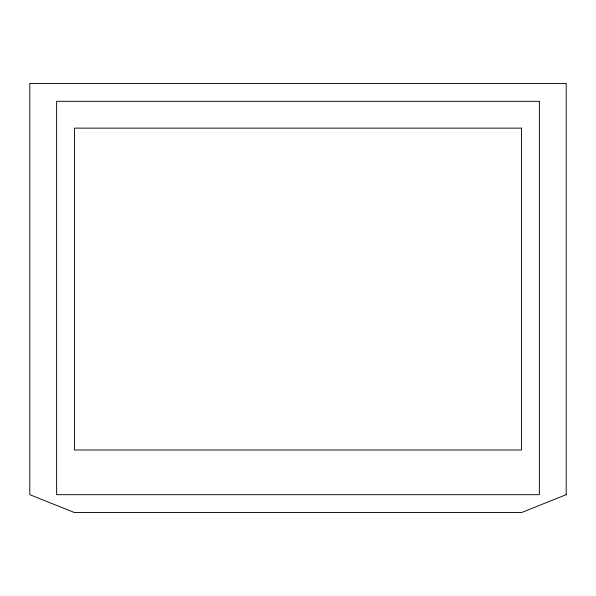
<?xml version="1.0" encoding="UTF-8"?>
<svg xmlns="http://www.w3.org/2000/svg" width="596" height="596" viewBox="0 0 596 596"><rect width="100%" height="100%" fill="white"/><g stroke="black" fill="none" stroke-linecap="round" stroke-linejoin="round"><path stroke-width="0.89" d="M566.2 494.68L521.5 512.56L74.5 512.56L29.8 494.68L29.8 83.44L566.2 83.44L566.2 494.68M539.38 101.32L56.62 101.32L56.62 494.68L539.38 494.68L539.38 101.32M521.5 128.14L74.5 128.14L74.5 449.98L521.5 449.98L521.5 128.14"/></g></svg>
